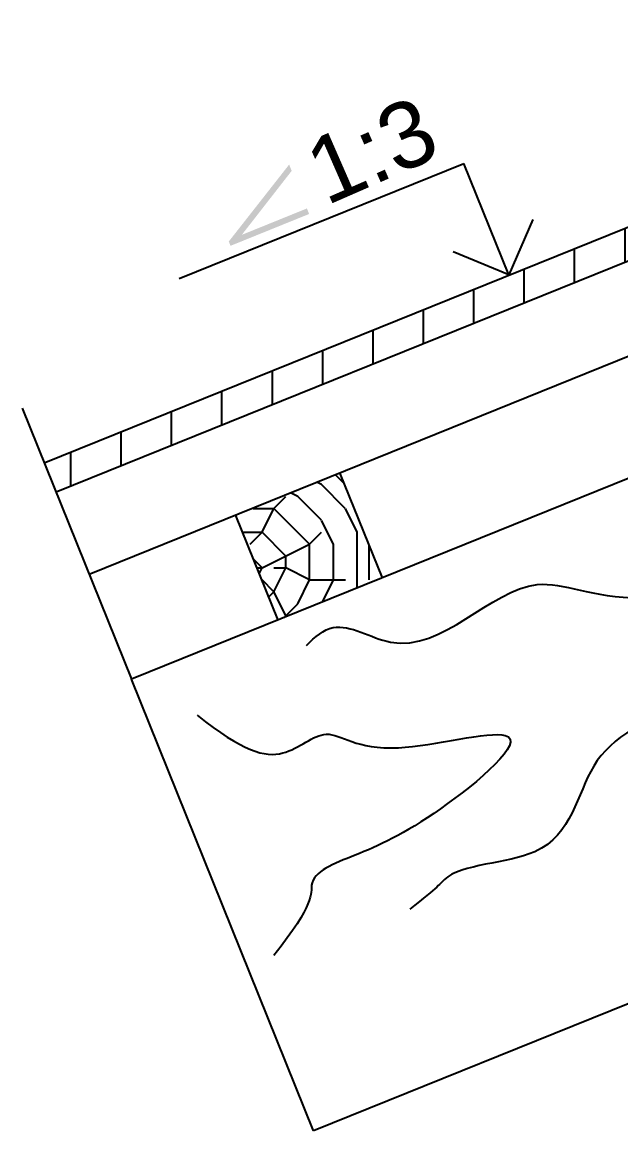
# Model space of a CAD drawing. Header units: millimetres. Extents: x -229914 to 856942, y -268655 to 87212.
# Drawn here: x 412489 to 414757, y -254594 to -250398 of the extents above; entities that cross this region are included whole.
import ezdxf

# ---------------------------------------------------------------- set-up
doc = ezdxf.new("R2010")
doc.units = ezdxf.units.MM
doc.styles.get("Standard").update_dxf_attribs({"font": 'arial.ttf'})

msp = doc.modelspace()

# ---------------------------------------------------------------- hatches: boundary and pattern name
at = {"lineweight": 25}
h = msp.add_hatch(dxfattribs=at)
h.set_pattern_fill('ANSI31', color=256, scale=60.115424, angle=45)
h.set_pattern_definition([(90, (98506.5, -289109.61), (-190.86647, 0), [])])
h.paths.add_polyline_path([(412571.96038, -252065.17106), (412616.96664, -252176.66049), (416610.52429, -250564.5338), (416565.51803, -250453.04437)])
h = msp.add_hatch(color=256, dxfattribs=at)
h.dxf.hatch_style = 1
h.paths.add_polyline_path([(413509.57678, -250960.49165), (413499.97118, -250936.75983), (413271.33125, -251227.88011), (413277.95581, -251244.24691), (413575.65683, -251123.75063), (413567.21051, -251102.88294), (413320.69593, -251202.6612)])
h = msp.add_hatch(dxfattribs=at)
h.set_pattern_fill('TRONCO', color=256, scale=120.981772, style=0, pattern_type=2)
h.set_pattern_definition([(0, (399645.2, -263781), (901.73, 901.73), [270.52, -631.21]), (0, (399645.2, -263735.9), (901.73, 901.73), [270.52, -631.21]), (0, (399690.3, -263645.7), (901.73, 901.73), [180.346, -721.385]), (0, (399735.4, -263555.6), (901.73, 901.73), [135.26, -766.47]), (0, (399735.4, -263465.4), (901.73, 901.73), [90.173, -811.56]), (0, (399509.9, -263375.2), (901.73, 901.73), [45.087, -225.433, 45.087, -586.125]), (0, (399645.2, -263330.1), (901.73, 901.73), [45.087, -360.693, 135.26, -360.693]), (0, (399825.55, -263285.05), (901.73, 901.73), [45.087, -45.087, 45.087, -766.472]), (0, (399780.5, -263240), (901.73, 901.73), [45.087, -856.645]), (0, (399735.4, -263149.8), (901.73, 901.73), [135.26, -766.47]), (0, (399735.4, -263059.6), (901.73, 901.73), [180.346, -721.385]), (0, (399690.3, -262969.4), (901.73, 901.73), [225.433, -270.52, 45.087, -360.693]), (90, (399329.6, -263510.5), (-901.73, 901.73), [45.087, -90.173, 225.433, -541.039]), (90, (399374.7, -263420.3), (-901.73, 901.73), [45.087, -45.087, 135.26, -676.299]), (90, (399419.8, -263059.6), (-901.73, 901.73), [90.173, -811.56]), (90, (399464.9, -263420.3), (-901.73, 901.73), [180.346, -270.52, 45.087, -405.78]), (90, (399509.9, -262924.35), (-901.73, 901.73), [45.087, -856.645]), (90, (399555, -263375.2), (-901.73, 901.73), [135.26, -766.47]), (90, (399645.2, -263330.1), (-901.73, 901.73), [90.173, -811.56]), (90, (399735.4, -263330.1), (-901.73, 901.73), [45.087, -135.26, 135.26, -586.125]), (90, (399780.5, -263285.05), (-901.73, 901.73), [45.087, -856.645]), (90, (399825.55, -263465.4), (-901.73, 901.73), [126.242, -775.49]), (90, (399870.6, -263645.7), (-901.73, 901.73), [90.173, -811.56]), (90, (399960.8, -263285.05), (-901.73, 901.73), [45.087, -856.645]), (90, (400051, -263330.1), (-901.73, 901.73), [135.26, -766.47]), (90, (400141.15, -263330.1), (-901.73, 901.73), [135.26, -766.47]), (45, (400005.9, -263690.8), (1e-13, 901.731), [63.761, -63.761, 63.761, -1083.956]), (45, (399825.55, -263465.4), (1e-13, 901.731), [127.523, -1147.718]), (45, (399464.86, -263014.5), (1e-13, 901.731), [127.523, -1147.718]), (45, (399645.2, -263239.96), (1e-13, 901.731), [127.523, -1147.718]), (45, (399690.3, -263420.3), (1e-13, 901.731), [127.523, -1147.718]), (45, (399960.8, -263600.65), (1e-13, 901.731), [127.523, -1147.718]), (45, (399870.63, -263555.57), (1e-13, 901.731), [191.286, -1083.955]), (45, (399600.1, -263149.8), (1e-13, 901.731), [63.76, -1211.48]), (45, (399555, -263059.6), (1e-13, 901.731), [63.76, -1211.48]), (45, (399915.7, -263059.6), (1e-13, 901.731), [63.76, -1211.48]), (45, (399555, -263510.5), (1e-13, 901.731), [63.76, -1211.48]), (45, (400051, -263194.9), (1e-13, 901.731), [63.76, -1211.48]), (45, (399735.4, -263285.05), (1e-13, 901.731), [63.76, -1211.48]), (45, (399825.55, -263194.9), (1e-13, 901.731), [63.76, -1211.48]), (135, (399780.46, -263375.2), (-901.731, 1e-13), [63.761, -63.761, 191.286, -956.432]), (135, (399915.7, -263375.2), (-901.731, 1e-13), [63.76, -1211.48]), (135, (399915.7, -263690.8), (-901.731, 1e-13), [63.76, -1211.48]), (135, (399735.4, -263465.4), (-901.731, 1e-13), [63.76, -1211.48]), (135, (399870.63, -263285.05), (-901.731, 1e-13), [63.76, -1211.48]), (135, (399645.2, -263510.5), (-901.731, 1e-13), [63.76, -1211.48]), (135, (400005.9, -263510.5), (-901.731, 1e-13), [63.76, -1211.48]), (135, (399374.7, -263781), (-901.731, 1e-13), [63.76, -1211.48]), (135, (399419.8, -263735.9), (-901.731, 1e-13), [127.523, -1147.718]), (135, (399464.86, -263690.8), (-901.731, 1e-13), [127.523, -1147.718]), (135, (399555, -263690.8), (-901.731, 1e-13), [127.523, -1147.718]), (135, (399600.1, -263600.65), (-901.731, 1e-13), [127.523, -1147.718]), (135, (399960.8, -263239.96), (-901.731, 1e-13), [127.523, -1147.718]), (135, (400141.15, -263690.8), (-901.731, 1e-13), [127.523, -1147.718]), (135, (400186.24, -262969.44), (-901.731, 1e-13), [127.523, -1147.72]), (135, (400186.24, -263059.6), (-901.731, 1e-13), [127.523, -1147.72]), (135, (400096.07, -263104.7), (-901.731, 1e-13), [127.523, -1147.72]), (135, (399464.86, -263104.7), (-901.731, 1e-13), [191.286, -1083.955]), (135, (400051, -263194.9), (-901.731, 1e-13), [191.286, -1083.955]), (26.565, (399555.03, -262924.35), (901.731, 4e-07), [100.814, -1915.52]), (26.565, (399555.03, -263375.2), (901.731, 4e-07), [100.814, -1915.52]), (26.565, (399645.2, -263104.7), (901.731, 4e-07), [100.814, -1915.52]), (26.565, (399915.72, -263735.9), (901.731, 4e-07), [100.814, -1915.52]), (26.565, (399870.63, -263645.74), (901.731, 4e-07), [100.814, -1915.52]), (26.565, (399600.1, -263465.4), (901.731, 4e-07), [100.814, -1915.52]), (26.565, (399600.1, -263014.53), (901.731, 4e-07), [100.814, -1915.52]), (26.565, (399870.63, -263285.05), (901.731, 4e-07), [201.627, -1814.705]), (63.435, (399870.63, -263149.8), (5e-08, 901.731), [100.814, -1915.52]), (63.435, (400005.9, -263420.3), (5e-08, 901.731), [100.814, -1915.52]), (63.435, (399555.03, -263239.96), (5e-08, 901.731), [100.814, -1915.52]), (63.435, (399374.7, -263194.87), (5e-08, 901.731), [100.814, -1915.52]), (63.435, (399915.72, -263375.2), (5e-08, 901.731), [100.814, -1915.52]), (63.435, (399825.55, -263375.2), (5e-08, 901.731), [100.814, -1915.52]), (63.435, (399464.86, -263239.96), (5e-08, 901.731), [201.627, -1814.705]), (63.435, (400141.15, -263555.57), (5e-08, 901.731), [201.627, -1814.705]), (63.435, (400051, -263510.48), (5e-08, 901.731), [201.627, -1814.705]), (116.565, (399329.6, -263645.74), (-4e-07, 901.731), [100.814, -1915.52]), (116.565, (399329.6, -263149.8), (-4e-07, 901.731), [100.814, -1915.52]), (116.565, (399509.94, -263781), (-4e-07, 901.731), [100.814, -1915.52]), (116.565, (399419.77, -262969.44), (-4e-07, 901.731), [100.814, -1915.52]), (116.565, (399509.94, -263510.48), (-4e-07, 901.731), [100.814, -1915.52]), (116.565, (399690.3, -263420.3), (-4e-07, 901.731), [100.814, -1915.52]), (116.565, (399780.46, -263239.96), (-4e-07, 901.731), [100.814, -1915.52]), (116.565, (399374.7, -263600.65), (0.0003, 901.7315), [100.814, -1915.52]), (116.565, (399600.1, -263465.4), (-4e-07, 901.731), [100.814, -1915.52]), (116.565, (399870.63, -263555.57), (-4e-07, 901.731), [100.814, -1915.52]), (116.565, (399960.8, -263465.4), (-4e-07, 901.731), [100.814, -1915.52]), (116.565, (400141.15, -263194.87), (-4e-07, 901.731), [100.814, -1915.52]), (116.565, (399464.86, -262924.35), (-4e-07, 901.731), [100.814, -1915.52]), (116.565, (399329.6, -262969.44), (-4e-07, 901.731), [201.627, -1814.705]), (116.565, (399464.86, -263600.65), (-4e-07, 901.731), [201.627, -1814.705]), (153.435, (399329.6, -263735.9), (-901.731, 5e-08), [100.814, -1915.52]), (153.435, (400096.07, -263781), (-901.731, 5e-08), [100.814, -1915.52]), (153.435, (400051, -263330.13), (-901.731, 5e-08), [100.814, -1915.52]), (153.435, (399690.3, -263645.74), (-901.731, 5e-08), [100.814, -1915.52]), (153.435, (399645.2, -263735.9), (-901.731, 5e-08), [100.814, -1915.52]), (153.435, (399735.38, -263555.57), (-901.731, 5e-08), [100.814, -1915.52]), (153.435, (400005.9, -263014.53), (-901.731, 5e-08), [100.814, -1915.52]), (153.435, (400096.07, -262969.44), (-901.731, 5e-08), [201.627, -1814.705])])
h.paths.add_polyline_path([(413692.57661, -252105.49767), (413296.78913, -252265.26989), (413456.56135, -252661.05737), (413852.34883, -252501.28515)])

# ---------------------------------------------------------------- linework, layer by layer
for p, q in [((416610.52429, -250564.5338), (412616.96664, -252176.66049)), ((418089.76502, -250790.7172), (412902.75638, -252884.61838)), ((418089.76502, -250790.7172), (412902.75638, -252884.61838)), ((416735.33854, -250873.72347), (412742.98417, -252488.8309)), ((412488.57619, -251858.61186), (412902.75638, -252884.61838)), ((413692.57661, -252105.49767), (413852.34883, -252501.28515)), ((413296.78913, -252265.26989), (413456.56135, -252661.05737)), ((417706.10815, -252933.64655), (413592.84201, -254594.09739))]:
    msp.add_line(p, q, dxfattribs=at)
at = {"linetype": 'ByBlock', "lineweight": 25}
for p in [(413082.8076, -251367.89599), (414332.39422, -251354.51589)]:
    msp.add_line(p, (414161.941, -250932.26944), dxfattribs=at)
at = {"lineweight": 25}
msp.add_lwpolyline([(412571.96038, -252065.17106), (417453.15807, -250094.72021, 0.17128168), (417603.17788, -249962.35828, -0.4397668063), (418759.11068, -249687.31638), (418846.05094, -249601.34949, 0.4368879141), (417514.61917, -249875.48635, -0.1621940885), (417369.9388, -249998.65667), (415537.16209, -250738.51534), (415582.16835, -250850.00477)], format="xyb", dxfattribs=at)
at = {"linetype": 'ByBlock', "lineweight": 25}
msp.add_lwpolyline([(414422.80003, -251144.8985), (414332.39422, -251354.51589), (414121.80139, -251266.40618)], dxfattribs=at)
at = {"lineweight": 25}
msp.add_lwpolyline([(413592.84201, -254594.09739), (412902.75638, -252884.61838)], dxfattribs=at)
for points, knots in [([(413566.06784, -252756.80362), (413598.12072, -252724.51723), (413688.09765, -252646.58732), (414015.92579, -252871.8864), (414360.83177, -252411.53155), (414760.56858, -252645.77177), (415821.54233, -252422.32979), (414960.26604, -252997.32161), (414608.28539, -253150.46651), (414560.16442, -253588.73883), (414116.84377, -253581.78121), (414066.92613, -253669.92116), (413957.13686, -253754.57896)], [7.7216214202, 7.7216214202, 7.7216214202, 7.7216214202, 9.8038090502, 13.5224784332, 23.4647410022, 29.017570257, 35.6919221248, 42.6258424381, 49.9861399776, 56.8417312402, 61.8959482379, 62.9127696942, 62.9127696942, 62.9127696942, 62.9127696942]), ([(413150.9267, -253021.26052), (413324.91676, -253156.99974), (413480.69588, -253205.44079), (413649.43797, -253035.89482), (413797.34552, -253204.64062), (414538.91744, -253004.31338), (414026.64725, -253432.83644), (413749.73947, -253553.88805), (413548.98149, -253626.5191), (413599.73383, -253733.63978), (413441.67972, -253930.87778)], [1.4046953664, 1.4046953664, 1.4046953664, 1.4046953664, 4.7242510519, 7.6921130924, 11.081326929, 13.8956278895, 17.694900555, 21.5115933929, 25.0540351158, 27.0609115824, 27.0609115824, 27.0609115824, 27.0609115824])]:
    msp.add_open_spline(points, degree=3, knots=knots, dxfattribs=at)

# ---------------------------------------------------------------- texts
at = {"linetype": 'ByBlock', "lineweight": 25, "insert": (413539.39646, -250864.50838), "char_height": 250, "attachment_point": 1, "rotation": 23.62383233}
msp.add_mtext_dynamic_manual_height_columns('1:3', width=924.2435122, gutter_width=11.80794, heights=[0], dxfattribs=at)

doc.saveas('drawing.dxf')
